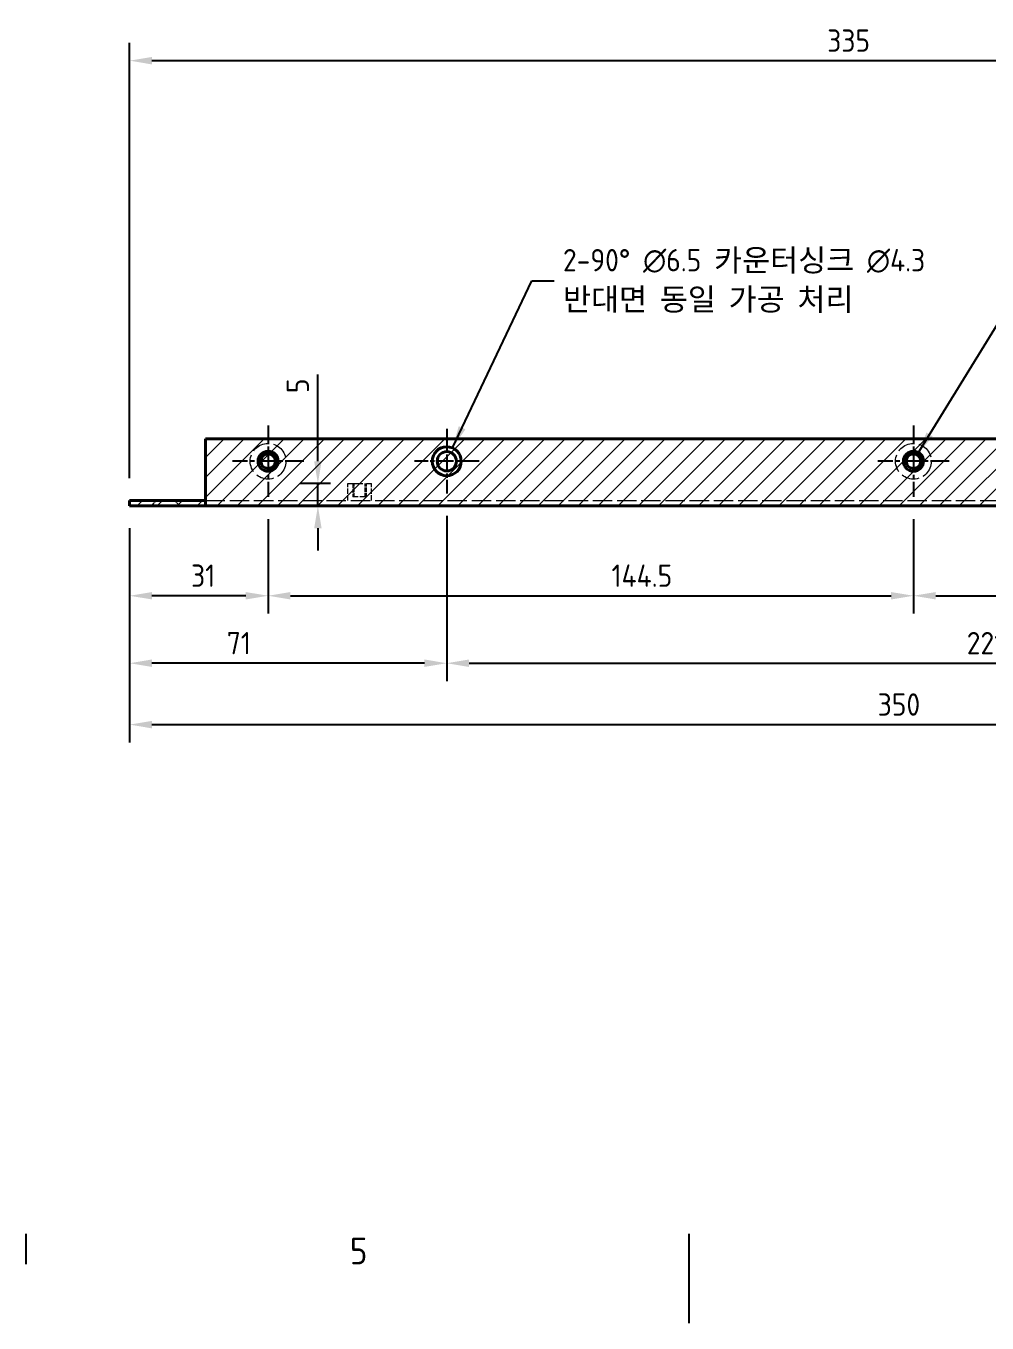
# Model space of a CAD drawing. Header units: millimetres. Extents: x 0 to 1188, y 0 to 840.
# Drawn here: x 445.5 to 660.7, y 0 to 290.5 of the extents above; entities that cross this region are included whole.
import ezdxf

# ---------------------------------------------------------------- set-up
doc = ezdxf.new("R2010")
doc.units = ezdxf.units.MM
doc.header["$LTSCALE"] = 2
doc.linetypes.add('CHAIN', pattern=[0.3543, 0.2362, -0.0295, 0.0591, -0.0295])
doc.linetypes.add('DASHED', pattern=[0.2067, 0.1654, -0.0413])
doc.layers.get('0').update_dxf_attribs({"color": 3, "lineweight": 25})
for name, color, linetype, lineweight in [('가려진 것(ISO)', 2, 'DASHED', 18), ('가시적인 것(ISO)', 3, 'Continuous', 40), ('가시적인 좁은 것(ISO)', 3, 'Continuous', 35), ('경계(ISO)', 7, 'Continuous', 25), ('기호(ISO)', 5, 'Continuous', 25), ('스케치 형상(ISO)', 3, 'Continuous', 25), ('중심 표식(ISO)', 1, 'Continuous', 25), ('치수(ISO)', 2, 'Continuous', 25), ('해치(ISO)', 7, 'Continuous', 18)]:
    doc.layers.add(name, color=color, linetype=linetype, lineweight=lineweight)
doc.styles.add('문자 텍스트_PSTEK_POSCO', font='isocp.shx')
doc.styles.add('치수 텍스트_PSTEK_POSCO', font='isocp.shx')
doc.dimstyles.new('치수_PSTEK_POSCO', dxfattribs={"dimscale": 2, "dimtxt": 2.5, "dimasz": 2.5, "dimexe": 2, "dimexo": 2.5, "dimgap": 1, "dimtad": 1, "dimrnd": 1e-08, "dimdsep": 46, "dimtxsty": '치수 텍스트_PSTEK_POSCO', "dimcen": 0.09, "dimdle": 10, "dimclrd": 7, "dimclre": 7, "dimclrt": 2, "dimadec": 1, "dimazin": 2, "dimtfac": 1, "dimtmove": 0, "dimatfit": 3, "dimfxl": 0, "dimtolj": 1, "dimlwd": -1, "dimlwe": -1, "dimarcsym": 0})
doc.dimstyles.new('치수_PSTEK_POSCO$7', dxfattribs={"dimscale": 2, "dimtxt": 2.5, "dimasz": 2.5, "dimexe": 2, "dimexo": 2.5, "dimgap": 1, "dimtad": 1, "dimrnd": 1e-08, "dimdsep": 46, "dimtxsty": '치수 텍스트_PSTEK_POSCO', "dimcen": 0.09, "dimdle": 10, "dimclrd": 7, "dimclre": 7, "dimclrt": 2, "dimadec": 1, "dimazin": 2, "dimtfac": 1, "dimtmove": 0, "dimatfit": 3, "dimfxl": 0, "dimtolj": 1, "dimlwd": -1, "dimlwe": -1, "dimarcsym": 0})
pattern_1 = [(45, (0, 0), (-2.245064, 2.245064), [])]

# ---------------------------------------------------------------- blocks, each defined once
blk = doc.blocks.new('경계 Default Border')
at = {"layer": '경계(ISO)'}
blk.add_line((222.75, 10), (222.75, 6.6), dxfattribs=at)
at = {"layer": '경계(ISO)', "flags": 128}
blk.add_lwpolyline([(297, 0), (297, 10)], dxfattribs=at)
at = {"layer": '경계(ISO)', "color": 2, "insert": (259.02, 6.57), "char_height": 3, "attachment_point": 7, "style": '문자 텍스트_PSTEK_POSCO'}
blk.add_mtext('5', dxfattribs=at)
blk = doc.blocks.new('*D57')
at = {"layer": 'Defpoints', "color": 0}
for p in [(818.72, 185.41), (468.72, 183.01), (818.72, 134.03)]:
    blk.add_point(p, dxfattribs=at)
at = {"layer": '치수(ISO)', "color": 7}
for p, q in [((818.72, 180.41), (818.72, 130.03)), ((468.72, 178.01), (468.72, 130.03)), ((473.72, 134.03), (813.72, 134.03))]:
    blk.add_line(p, q, dxfattribs=at)
for points in [[(473.72, 134.86), (473.72, 133.19), (468.72, 134.03)], [(813.72, 134.86), (813.72, 133.19), (818.72, 134.03)]]:
    blk.add_solid(points, dxfattribs=at)
at = {"layer": '치수(ISO)', "color": 2, "insert": (636.22, 138.53), "char_height": 5, "attachment_point": 4, "style": '치수 텍스트_PSTEK_POSCO'}
blk.add_mtext('\\A1;350', dxfattribs=at)
blk = doc.blocks.new('*D58')
at = {"layer": 'Defpoints', "color": 0}
for p in [(499.72, 185.01), (644.22, 185.01), (644.22, 162.89)]:
    blk.add_point(p, dxfattribs=at)
at = {"layer": '치수(ISO)', "color": 7}
for p, q in [((499.72, 180.01), (499.72, 158.89)), ((644.22, 180.01), (644.22, 158.89)), ((504.72, 162.89), (639.22, 162.89))]:
    blk.add_line(p, q, dxfattribs=at)
for points in [[(504.72, 163.72), (504.72, 162.06), (499.72, 162.89)], [(639.22, 163.72), (639.22, 162.06), (644.22, 162.89)]]:
    blk.add_solid(points, dxfattribs=at)
at = {"layer": '치수(ISO)', "color": 2, "insert": (576.62, 167.39), "char_height": 5, "attachment_point": 4, "style": '치수 텍스트_PSTEK_POSCO'}
blk.add_mtext('\\A1;144.5', dxfattribs=at)
blk = doc.blocks.new('*D59')
at = {"layer": 'Defpoints', "color": 0}
for p in [(644.22, 185.01), (788.72, 185.01), (788.72, 162.89)]:
    blk.add_point(p, dxfattribs=at)
at = {"layer": '치수(ISO)', "color": 7}
for p, q in [((644.22, 180.01), (644.22, 158.89)), ((788.72, 180.01), (788.72, 158.89)), ((649.22, 162.89), (783.72, 162.89))]:
    blk.add_line(p, q, dxfattribs=at)
for points in [[(649.22, 163.72), (649.22, 162.06), (644.22, 162.89)], [(783.72, 163.72), (783.72, 162.06), (788.72, 162.89)]]:
    blk.add_solid(points, dxfattribs=at)
at = {"layer": '치수(ISO)', "color": 2, "insert": (721.12, 167.39), "char_height": 5, "attachment_point": 4, "style": '치수 텍스트_PSTEK_POSCO'}
blk.add_mtext('\\A1;144.5', dxfattribs=at)
blk = doc.blocks.new('*D60')
at = {"layer": 'Defpoints', "color": 0}
for p in [(539.72, 185.76), (760.72, 185.76), (760.72, 147.78)]:
    blk.add_point(p, dxfattribs=at)
at = {"layer": '치수(ISO)', "color": 7}
for p, q in [((539.72, 180.76), (539.72, 143.78)), ((760.72, 180.76), (760.72, 143.78)), ((544.72, 147.78), (755.72, 147.78))]:
    blk.add_line(p, q, dxfattribs=at)
for points in [[(544.72, 148.62), (544.72, 146.95), (539.72, 147.78)], [(755.72, 148.62), (755.72, 146.95), (760.72, 147.78)]]:
    blk.add_solid(points, dxfattribs=at)
at = {"layer": '치수(ISO)', "color": 2, "insert": (656.16, 152.28), "char_height": 5, "attachment_point": 4, "style": '치수 텍스트_PSTEK_POSCO'}
blk.add_mtext('\\A1;221', dxfattribs=at)
blk = doc.blocks.new('*D64')
at = {"layer": 'Defpoints', "color": 0}
for p in [(499.72, 185.01), (468.72, 183.01), (468.72, 162.89)]:
    blk.add_point(p, dxfattribs=at)
at = {"layer": '치수(ISO)', "color": 7}
for p, q in [((468.72, 178.01), (468.72, 158.89)), ((499.72, 180.01), (499.72, 158.89)), ((494.72, 162.89), (473.72, 162.89))]:
    blk.add_line(p, q, dxfattribs=at)
for points in [[(473.72, 163.72), (473.72, 162.06), (468.72, 162.89)], [(494.72, 163.72), (494.72, 162.06), (499.72, 162.89)]]:
    blk.add_solid(points, dxfattribs=at)
at = {"layer": '치수(ISO)', "color": 2, "insert": (482.47, 167.39), "char_height": 5, "attachment_point": 4, "style": '치수 텍스트_PSTEK_POSCO'}
blk.add_mtext('\\A1;31', dxfattribs=at)
blk = doc.blocks.new('*D65')
at = {"layer": 'Defpoints', "color": 0}
for p in [(539.72, 185.76), (468.72, 183.01), (468.72, 147.78)]:
    blk.add_point(p, dxfattribs=at)
at = {"layer": '치수(ISO)', "color": 7}
for p, q in [((539.72, 180.76), (539.72, 143.78)), ((468.72, 178.01), (468.72, 143.78)), ((534.72, 147.78), (473.72, 147.78))]:
    blk.add_line(p, q, dxfattribs=at)
for points in [[(473.72, 148.62), (473.72, 146.95), (468.72, 147.78)], [(534.72, 148.62), (534.72, 146.95), (539.72, 147.78)]]:
    blk.add_solid(points, dxfattribs=at)
at = {"layer": '치수(ISO)', "color": 2, "insert": (490.47, 152.28), "char_height": 5, "attachment_point": 4, "style": '치수 텍스트_PSTEK_POSCO'}
blk.add_mtext('\\A1;71', dxfattribs=at)
blk = doc.blocks.new('*D67')
at = {"layer": 'Defpoints', "color": 0}
for p in [(468.72, 282.73), (803.72, 269.71), (468.72, 184.21)]:
    blk.add_point(p, dxfattribs=at)
at = {"layer": '치수(ISO)', "color": 7}
for p, q in [((468.72, 189.21), (468.72, 286.73)), ((803.72, 274.71), (803.72, 286.73)), ((798.72, 282.73), (473.72, 282.73))]:
    blk.add_line(p, q, dxfattribs=at)
for points in [[(473.72, 283.56), (473.72, 281.89), (468.72, 282.73)], [(798.72, 283.56), (798.72, 281.89), (803.72, 282.73)]]:
    blk.add_solid(points, dxfattribs=at)
at = {"layer": '치수(ISO)', "color": 2, "insert": (624.92, 287.23), "char_height": 5, "attachment_point": 4, "style": '치수 텍스트_PSTEK_POSCO'}
blk.add_mtext('\\A1;335', dxfattribs=at)
blk = doc.blocks.new('*D78')
at = {"layer": 'Defpoints', "color": 0}
for p in [(518.72, 188.01), (510.87, 183.01), (516.48, 183.01)]:
    blk.add_point(p, dxfattribs=at)
at = {"layer": '치수(ISO)', "color": 7}
for p, q in [((510.87, 193.01), (510.87, 212.48)), ((513.72, 188.01), (506.87, 188.01)), ((510.87, 183.01), (510.87, 188.01)), ((510.87, 178.01), (510.87, 173.01))]:
    blk.add_line(p, q, dxfattribs=at)
for points in [[(510.04, 193.01), (511.7, 193.01), (510.87, 188.01)], [(510.04, 178.01), (511.7, 178.01), (510.87, 183.01)]]:
    blk.add_solid(points, dxfattribs=at)
at = {"layer": '치수(ISO)', "color": 2, "insert": (506.37, 208.27), "char_height": 5, "attachment_point": 4, "rotation": 90, "style": '치수 텍스트_PSTEK_POSCO'}
blk.add_mtext('\\A1;5', dxfattribs=at)

msp = doc.modelspace()

# ---------------------------------------------------------------- hatches: boundary and pattern name
at = {"layer": '해치(ISO)'}
h = msp.add_hatch(dxfattribs=at)
h.set_pattern_fill('ANSI31', color=1, scale=25.4, style=0)
h.set_pattern_definition(pattern_1)
h.paths.add_polyline_path([(485.721, 198.011), (485.721, 183.011), (803.721, 183.011), (803.721, 198.011)])
h = msp.add_hatch(dxfattribs=at)
h.set_pattern_fill('ANSI31', color=1, scale=25.4, style=0)
h.set_pattern_definition(pattern_1)
h.paths.add_polyline_path([(468.721, 183.011), (485.721, 183.011), (485.721, 184.211), (468.721, 184.211)])

# ---------------------------------------------------------------- linework, layer by layer
at = {"layer": '가려진 것(ISO)', "ltscale": 10.069207}
msp.add_line((517.571, 188.011), (522.871, 188.011), dxfattribs=at)
at = {"layer": '가려진 것(ISO)', "ltscale": 3.618824}
for p, q in [((517.571, 184.211), (517.571, 188.011)), ((522.871, 184.211), (522.871, 188.011))]:
    msp.add_line(p, q, dxfattribs=at)
at = {"layer": '가려진 것(ISO)', "ltscale": 2.856945}
for p, q in [((518.721, 188.011), (518.721, 185.011)), ((518.992, 185.011), (518.992, 188.011)), ((521.451, 185.011), (521.451, 188.011)), ((521.721, 185.011), (521.721, 188.011))]:
    msp.add_line(p, q, dxfattribs=at)
at = {"layer": '가려진 것(ISO)', "ltscale": 1.548747}
for p, q in [((474.621, 184.161), (473.471, 183.011)), ((478.821, 184.161), (479.971, 183.011))]:
    msp.add_line(p, q, dxfattribs=at)
at = {"layer": '가려진 것(ISO)', "ltscale": 0.047517}
for p, q in [((474.621, 184.211), (474.621, 184.161)), ((478.821, 184.211), (478.821, 184.161))]:
    msp.add_line(p, q, dxfattribs=at)
at = {"layer": '가려진 것(ISO)', "ltscale": 6.28287}
msp.add_line((474.621, 184.161), (478.821, 184.161), dxfattribs=at)
at = {"layer": '가려진 것(ISO)', "ltscale": 13.109996}
msp.add_line((485.721, 184.211), (816.321, 184.211), dxfattribs=at)
at = {"layer": '가려진 것(ISO)', "ltscale": 4.487736}
msp.add_line((521.721, 185.011), (518.721, 185.011), dxfattribs=at)
at = {"layer": '가려진 것(ISO)', "ltscale": 12.159042}
for centre in [(499.721, 193.011), (644.221, 193.011)]:
    msp.add_circle(centre, 4, dxfattribs=at)
at = {"layer": '가시적인 것(ISO)'}
for p, q in [((485.721, 198.011), (485.721, 185.411)), ((485.721, 198.011), (803.65, 198.011)), ((485.721, 184.211), (468.721, 184.211)), ((468.721, 183.011), (468.721, 184.211)), ((485.721, 184.211), (485.721, 185.411)), ((485.721, 183.011), (485.721, 184.211)), ((485.721, 183.011), (468.721, 183.011)), ((816.321, 183.011), (485.721, 183.011))]:
    msp.add_line(p, q, dxfattribs=at)
for centre, radius in [((499.721, 193.011), 2.25), ((539.721, 193.011), 3.25), ((539.721, 193.011), 2.15), ((644.221, 193.011), 2.25), ((499.721, 193.011), 1.621), ((644.221, 193.011), 1.621)]:
    msp.add_circle(centre, radius, dxfattribs=at)
at = {"layer": '가시적인 좁은 것(ISO)'}
for centre in [(499.721, 193.011), (644.221, 193.011)]:
    msp.add_arc(centre, 2, 280, 190, dxfattribs=at)
at = {"layer": '스케치 형상(ISO)'}
for p, q in [((485.721, 198.011), (803.721, 198.011)), ((485.721, 183.011), (485.721, 198.011)), ((803.721, 183.011), (485.721, 183.011))]:
    msp.add_line(p, q, dxfattribs=at)
at = {"layer": '중심 표식(ISO)', "linetype": 'CHAIN', "ltscale": 8.88956}
for p, q in [((499.721, 201.011), (499.721, 185.011)), ((644.221, 201.011), (644.221, 185.011)), ((507.721, 193.011), (491.721, 193.011)), ((652.221, 193.011), (636.221, 193.011))]:
    msp.add_line(p, q, dxfattribs=at)
at = {"layer": '중심 표식(ISO)', "linetype": 'CHAIN', "ltscale": 8.056153}
for p, q in [((539.721, 200.261), (539.721, 185.761)), ((546.971, 193.011), (532.471, 193.011))]:
    msp.add_line(p, q, dxfattribs=at)

# ---------------------------------------------------------------- block references
at = {"xscale": 2, "yscale": 2, "zscale": 2}
msp.add_blockref('경계 Default Border', (0, 0), dxfattribs=at)

# ---------------------------------------------------------------- texts
at = {"layer": '기호(ISO)', "color": 2, "insert": (565.75, 233.399), "char_height": 5, "width": 95.76017, "attachment_point": 4, "line_spacing_factor": 1.05, "style": '치수 텍스트_PSTEK_POSCO'}
msp.add_mtext('{2-90° \\fAIGDT|b0|i0;\\H5.0000;n\\fisocp|b0|i0;\\H5.0000;6.5 카운터싱크 \\fAIGDT|b0|i0;\\H5.0000;n\\fisocp|b0|i0;\\H5.0000;4.3\\P반대면 동일 가공 처리 }', dxfattribs=at)

# ---------------------------------------------------------------- dimensions: what is measured, and where the dimension line sits
at = {"layer": '치수(ISO)', "color": 7}
dim = msp.add_linear_dim(base=(468.721, 282.727), p1=(803.721, 269.711), p2=(468.721, 184.211), dimstyle='치수_PSTEK_POSCO', override={"dimdec": 2, "dimtp": 0, "dimtm": 0, "dimtdec": 2, "dimtofl": 0, "dimatfit": 1}, dxfattribs=at)
dim.commit()
dim.dimension.update_dxf_attribs({"geometry": '*D67', "text_midpoint": (629.521, 282.727), "dimtype": 160})
for base, p1, p2, angle, override, picture, middle in [((510.871, 183.011), (518.721, 188.011), (516.482, 183.011), 90, {"dimdec": 2, "dimse2": 1, "dimtp": 0, "dimtm": 0, "dimtdec": 2, "dimtofl": 1, "dimatfit": 1}, '*D78', (510.871, 209.374)), ((468.721, 147.782), (539.721, 185.761), (468.721, 183.011), 180, {"dimdec": 2, "dimtp": 0, "dimtm": 0, "dimtdec": 2, "dimtofl": 0, "dimatfit": 1}, '*D65', (492.721, 147.782)), ((818.721, 134.028), (468.721, 183.011), (818.721, 185.411), 180, {"dimdec": 2, "dimtp": 0, "dimtm": 0, "dimtdec": 2, "dimtofl": 0, "dimatfit": 1}, '*D57', (640.721, 134.028)), ((468.721, 162.889), (499.721, 185.011), (468.721, 183.011), 180, {"dimdec": 2, "dimtp": 0, "dimtm": 0, "dimtdec": 2, "dimtofl": 0, "dimatfit": 1}, '*D64', (484.721, 162.889)), ((644.221, 162.889), (499.721, 185.011), (644.221, 185.011), 180, {"dimdec": 2, "dimtp": 0, "dimtm": 0, "dimtdec": 2, "dimtofl": 0, "dimatfit": 1}, '*D58', (583.721, 162.889)), ((760.721, 147.782), (539.721, 185.761), (760.721, 185.761), 180, {"dimdec": 2, "dimtp": 0, "dimtm": 0, "dimtdec": 2, "dimtofl": 0, "dimatfit": 1}, '*D60', (660.221, 147.782)), ((788.721, 162.889), (644.221, 185.011), (788.721, 185.011), 180, {"dimdec": 2, "dimtp": 0, "dimtm": 0, "dimtdec": 2, "dimtofl": 0, "dimatfit": 1}, '*D59', (728.221, 162.889))]:
    dim = msp.add_linear_dim(base=base, p1=p1, p2=p2, angle=angle, dimstyle='치수_PSTEK_POSCO', override=override, dxfattribs=at)
    dim.commit()
    dim.dimension.update_dxf_attribs({"geometry": picture, "text_midpoint": middle, "dimtype": 160})

# ---------------------------------------------------------------- leaders
at = {"layer": '기호(ISO)', "color": 7, "annotation_type": 0, "has_hookline": 1, "hookline_direction": 0}
for points, text_width in [([(541.015, 195.993), (558.75, 233.399), (563.75, 233.399)], 87.112), ([(645.221, 194.743), (666.428, 229.165), (671.428, 229.165)], 84.269)]:
    msp.add_leader(points, dimstyle='치수_PSTEK_POSCO$7', override={"dimtad": 0}, dxfattribs=dict(at, text_width=text_width))

doc.saveas('drawing.dxf')
